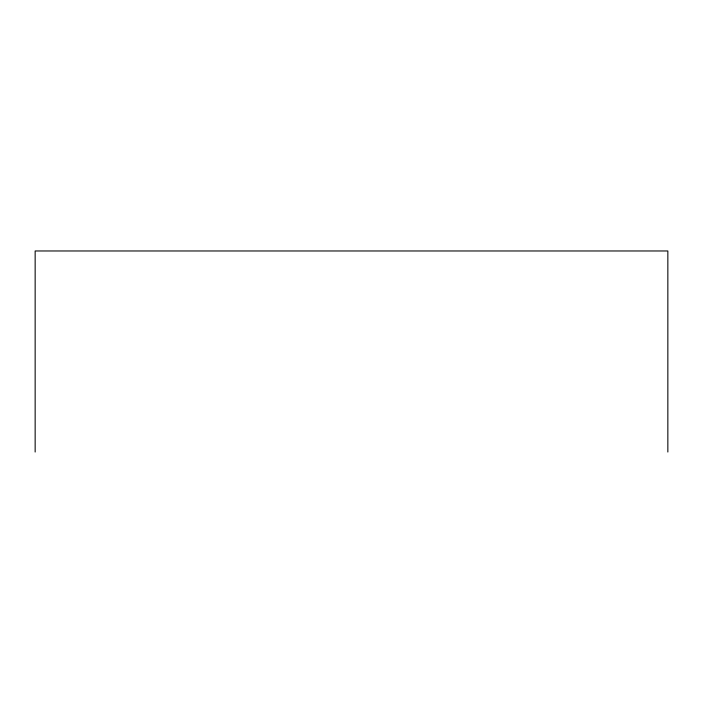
<?xml version="1.0" encoding="UTF-8"?>
<svg xmlns="http://www.w3.org/2000/svg" width="703" height="703" viewBox="0 0 703 703"><rect width="100%" height="100%" fill="white"/><g stroke="black" fill="none" stroke-linecap="round" stroke-linejoin="round"><path stroke-width="1.05" d="M667.85 452.029L667.85 250.971L35.15 250.971L35.15 452.029"/></g></svg>
